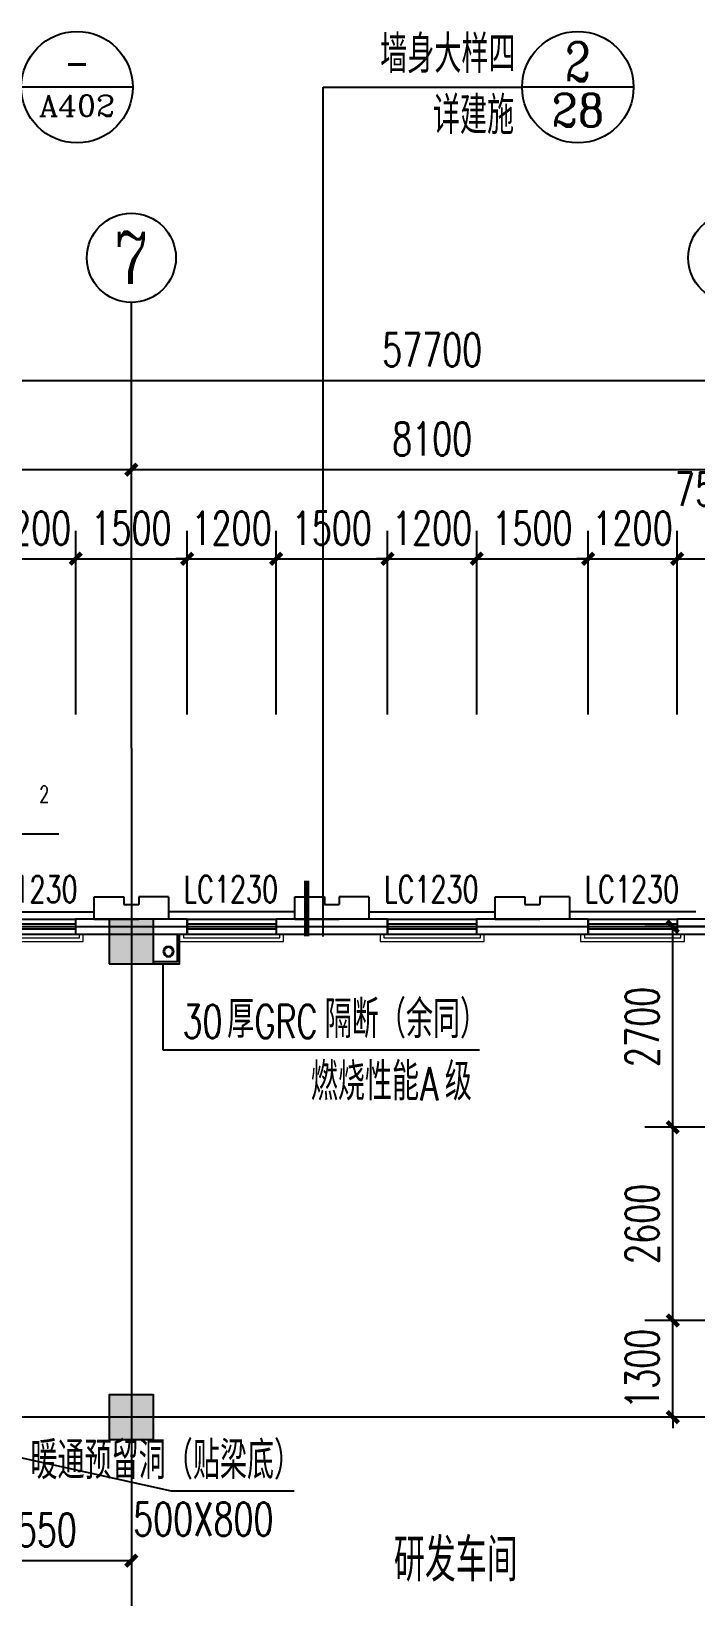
# Model space of a CAD drawing. Extents: x 1738711 to 2346805, y 1189731 to 2516152.
# Drawn here: x 1956137 to 1965085, y 2097243 to 2118307 of the extents above; entities that cross this region are included whole.
import ezdxf
from ezdxf.enums import TextEntityAlignment as Align

# ---------------------------------------------------------------- set-up
doc = ezdxf.new("R2010")
doc.units = 0
doc.header["$LTSCALE"] = 1000
doc.header["$MEASUREMENT"] = 0
doc.linetypes.add('复件 140224通州运河二期售楼部条件图_t3$0$X-ME SHAFT SH$0$X-B2$0$WATER_LINE', pattern=[0])
doc.layers.add('_0', color=7, linetype='Continuous', lineweight=25)
doc.layers.add('栏杆', color=6, linetype='Continuous', lineweight=15)
for name, color, linetype in [('AR-TEXT', 7, 'Continuous'), ('AXIS', 3, 'Continuous'), ('AXIS_TEXT', 7, 'Continuous'), ('COLUMN', 9, 'Continuous'), ('DIM_IDEN', 3, 'Continuous'), ('DIM_LEAD', 3, 'Continuous'), ('DOTE', 1, 'Continuous'), ('PUB_DIM', 3, 'Continuous'), ('PUB_HATCH', 8, 'Continuous'), ('PUB_TEXT', 7, 'Continuous'), ('WALL', 40, 'Continuous'), ('WINDOW', 144, 'Continuous'), ('WINDOW_TEXT', 7, 'Continuous'), ('YS', 6, 'Continuous'), ('线脚', 44, 'Continuous'), ('面层', 6, 'Continuous')]:
    doc.layers.add(name, color=color, linetype=linetype)
doc.styles.add('_TCH_AXIS', font='COMPLEX', dxfattribs={"bigfont": 'GBCBIG'})
doc.styles.add('_TCH_DIM', font='SIMPLEX', dxfattribs={"bigfont": 'GBCBIG'})
doc.styles.add('_TCH_DIM_T3', font='SIMPLEX', dxfattribs={"width": 0.705882, "bigfont": 'GBCBIG'})
doc.styles.add('_TCH_LABEL', font='COMPLEX', dxfattribs={"bigfont": 'GBCBIG'})
doc.styles.add('_TCH_WINDOW', font='SIMPLEX', dxfattribs={"height": 3.5, "bigfont": 'GBCBIG'})
doc.styles.add('COMPLEX', font='COMPLEX')
doc.styles.get("Standard").update_dxf_attribs({"font": 'gbenor.shx', "bigfont": 'gbcbig.shx'})
doc.dimstyles.new('_TCH_ARCH&&150', dxfattribs={"dimtxt": 446.25, "dimasz": 150, "dimexe": 375, "dimexo": 450, "dimgap": 189.375, "dimtad": 1, "dimdec": 0, "dimzin": 0, "dimdsep": 46, "dimtxsty": '_TCH_DIM_T3', "dimblk": 'ARCHTICK', "dimcen": 0.09, "dimclrt": 7, "dimazin": 2, "dimtfac": 1, "dimtdec": 0, "dimtix": 1, "dimtmove": 2, "dimatfit": 3, "dimfxl": 1, "dimtolj": 1, "dimtzin": 0, "dimarcsym": 0})

# ---------------------------------------------------------------- blocks, each defined once
blk = doc.blocks.new('dgh321')
at = {"layer": 'WALL', "linetype": '复件 140224通州运河二期售楼部条件图_t3$0$X-ME SHAFT SH$0$X-B2$0$WATER_LINE'}
for p, q in [((3247025, -2494105), (3247425, -2494105)), ((3247025, -2494105), (3247025, -2494405)), ((3247425, -2494105), (3247625, -2494105)), ((3248025, -2494105), (3247625, -2494105)), ((3248025, -2494405), (3248025, -2494105)), ((3247025, -2494405), (3247425, -2494405)), ((3247425, -2494405), (3247425, -2494305)), ((3247425, -2494305), (3247625, -2494305)), ((3247625, -2494405), (3247625, -2494305)), ((3248025, -2494405), (3247625, -2494405))]:
    blk.add_line(p, q, dxfattribs=at)
blk = doc.blocks.new('A$C68B42598')
at = {"layer": 'YS'}
for radius in [70, 60]:
    blk.add_circle((70, 70), radius, dxfattribs=at)
blk = doc.blocks.new('hreahaerheh')
at = {"layer": 'YS', "xscale": -1, "rotation": 180}
blk.add_blockref('A$C68B42598', (1957915, 1907879), dxfattribs=at)
blk = doc.blocks.new('hjtraherahreh')
at = {"layer": '面层', "color": 144}
for points in [[(1957785, 2006659), (1958135, 2006659), (1958135, 2007059)], [(1957785, 2006689), (1958105, 2006689), (1958105, 2007059)]]:
    blk.add_lwpolyline(points, dxfattribs=at)
blk = doc.blocks.new('haerraeherah')
at = {"layer": '栏杆'}
for points in [[(1950035, 1987459), (1950035, 1987559), (1951435, 1987559), (1951435, 1987459)], [(1950085, 1987459), (1950085, 1987509), (1951385, 1987509), (1951385, 1987459)]]:
    blk.add_lwpolyline(points, dxfattribs=at)
blk = doc.blocks.new('hear5herahera')
at = {"layer": '_0', "xscale": -1, "rotation": 180}
for p in [(5400, 3994518), (8100, 3994518), (10800, 3994518), (13500, 3994518)]:
    blk.add_blockref('haerraeherah', p, dxfattribs=at)
blk = doc.blocks.new('_ArchTick')
at = {"color": 0, "linetype": 'ByBlock', "const_width": 0.4}
blk.add_lwpolyline([(-0.5, -0.5), (0.5, 0.5)], dxfattribs=at)
blk = doc.blocks.new('*D2725')
at = {"layer": 'Defpoints', "color": 0, "transparency": 16777216}
for p in [(1954935, 2099359), (1957485, 2099359), (1957485, 2097728)]:
    blk.add_point(p, dxfattribs=at)
at = {"layer": 'PUB_DIM', "color": 0, "lineweight": -2, "transparency": 16777216}
for p, q in [((1954935, 2098909), (1954935, 2097353)), ((1957485, 2098909), (1957485, 2097353)), ((1954935, 2097728), (1957485, 2097728))]:
    blk.add_line(p, q, dxfattribs=at)
at = {"layer": 'PUB_DIM', "color": 0, "lineweight": -2, "transparency": 16777216, "xscale": 150, "yscale": 150, "zscale": 150, "rotation": 180}
blk.add_blockref('_ArchTick', (1954935, 2097728), dxfattribs=at)
at = {"layer": 'PUB_DIM', "color": 0, "lineweight": -2, "transparency": 16777216, "xscale": 150, "yscale": 150, "zscale": 150}
blk.add_blockref('_ArchTick', (1957485, 2097728), dxfattribs=at)
at = {"layer": 'PUB_DIM', "color": 7, "transparency": 16777216, "insert": (1956210, 2098141), "char_height": 446.2, "attachment_point": 5, "style": '_TCH_DIM_T3'}
blk.add_mtext('\\A1;2550', dxfattribs=at)
blk = doc.blocks.new('*D2743')
at = {"layer": 'Defpoints', "color": 0, "transparency": 16777216}
for p in [(1964776, 2100959), (1965785, 2100959), (1965785, 2099659)]:
    blk.add_point(p, dxfattribs=at)
at = {"layer": 'PUB_DIM', "color": 0, "lineweight": -2, "transparency": 16777216}
for p, q in [((1965335, 2100959), (1964401, 2100959)), ((1964776, 2100959), (1964776, 2101109)), ((1964776, 2099659), (1964776, 2100959)), ((1965335, 2099659), (1964401, 2099659)), ((1964776, 2099659), (1964776, 2099509))]:
    blk.add_line(p, q, dxfattribs=at)
at = {"layer": 'PUB_DIM', "color": 0, "lineweight": -2, "transparency": 16777216, "xscale": 150, "yscale": 150, "zscale": 150}
for p, rotation in [((1964776, 2100959), 270), ((1964776, 2099659), 90)]:
    blk.add_blockref('_ArchTick', p, dxfattribs=dict(at, rotation=rotation))
at = {"layer": 'PUB_DIM', "color": 7, "transparency": 16777216, "insert": (1964363, 2100309), "char_height": 446.2, "attachment_point": 5, "rotation": 90, "style": '_TCH_DIM_T3'}
blk.add_mtext('\\A1;1300', dxfattribs=at)
blk = doc.blocks.new('*D2744')
at = {"layer": 'Defpoints', "color": 0, "transparency": 16777216}
for p in [(1964776, 2103559), (1965785, 2103559), (1965785, 2100959)]:
    blk.add_point(p, dxfattribs=at)
at = {"layer": 'PUB_DIM', "color": 0, "lineweight": -2, "transparency": 16777216}
for p, q in [((1965335, 2103559), (1964401, 2103559)), ((1964776, 2100959), (1964776, 2103559)), ((1965335, 2100959), (1964401, 2100959))]:
    blk.add_line(p, q, dxfattribs=at)
at = {"layer": 'PUB_DIM', "color": 0, "lineweight": -2, "transparency": 16777216, "xscale": 150, "yscale": 150, "zscale": 150}
for p, rotation in [((1964776, 2103559), 90), ((1964776, 2100959), 270)]:
    blk.add_blockref('_ArchTick', p, dxfattribs=dict(at, rotation=rotation))
at = {"layer": 'PUB_DIM', "color": 7, "transparency": 16777216, "insert": (1964363, 2102259), "char_height": 446.2, "attachment_point": 5, "rotation": 90, "style": '_TCH_DIM_T3'}
blk.add_mtext('\\A1;2600', dxfattribs=at)
blk = doc.blocks.new('*D2745')
at = {"layer": 'Defpoints', "color": 0, "transparency": 16777216}
for p in [(1964776, 2106259), (1965785, 2106259), (1965785, 2103559)]:
    blk.add_point(p, dxfattribs=at)
at = {"layer": 'PUB_DIM', "color": 0, "lineweight": -2, "transparency": 16777216}
for p, q in [((1965335, 2106259), (1964401, 2106259)), ((1964776, 2103559), (1964776, 2106259)), ((1965335, 2103559), (1964401, 2103559))]:
    blk.add_line(p, q, dxfattribs=at)
at = {"layer": 'PUB_DIM', "color": 0, "lineweight": -2, "transparency": 16777216, "xscale": 150, "yscale": 150, "zscale": 150}
for p, rotation in [((1964776, 2106259), 90), ((1964776, 2103559), 270)]:
    blk.add_blockref('_ArchTick', p, dxfattribs=dict(at, rotation=rotation))
at = {"layer": 'PUB_DIM', "color": 7, "transparency": 16777216, "insert": (1964363, 2104909), "char_height": 446.2, "attachment_point": 5, "rotation": 90, "style": '_TCH_DIM_T3'}
blk.add_mtext('\\A1;2700', dxfattribs=at)
blk = doc.blocks.new('*D3783')
at = {"layer": 'Defpoints', "color": 0, "transparency": 16777216}
for p in [(1956735, 2111209), (1955535, 2108662), (1956735, 2108662)]:
    blk.add_point(p, dxfattribs=at)
at = {"layer": 'PUB_DIM', "color": 0, "lineweight": -2, "transparency": 16777216}
for p, q in [((1955535, 2109112), (1955535, 2111584)), ((1956735, 2109112), (1956735, 2111584)), ((1955535, 2111209), (1955385, 2111209)), ((1955535, 2111209), (1956735, 2111209)), ((1956735, 2111209), (1956885, 2111209))]:
    blk.add_line(p, q, dxfattribs=at)
at = {"layer": 'PUB_DIM', "color": 0, "lineweight": -2, "transparency": 16777216, "xscale": 150, "yscale": 150, "zscale": 150}
blk.add_blockref('_ArchTick', (1955535, 2111209), dxfattribs=at)
at = {"layer": 'PUB_DIM', "color": 0, "lineweight": -2, "transparency": 16777216, "xscale": 150, "yscale": 150, "zscale": 150, "rotation": 180}
blk.add_blockref('_ArchTick', (1956735, 2111209), dxfattribs=at)
at = {"layer": 'PUB_DIM', "color": 7, "transparency": 16777216, "insert": (1956135, 2111622), "char_height": 446.2, "attachment_point": 5, "style": '_TCH_DIM_T3'}
blk.add_mtext('\\A1;1200', dxfattribs=at)
blk = doc.blocks.new('*D3784')
at = {"layer": 'Defpoints', "color": 0, "transparency": 16777216}
for p in [(1958235, 2111209), (1956735, 2108662), (1958235, 2108662)]:
    blk.add_point(p, dxfattribs=at)
at = {"layer": 'PUB_DIM', "color": 0, "lineweight": -2, "transparency": 16777216}
for p, q in [((1956735, 2109112), (1956735, 2111584)), ((1958235, 2109112), (1958235, 2111584)), ((1956735, 2111209), (1958235, 2111209))]:
    blk.add_line(p, q, dxfattribs=at)
at = {"layer": 'PUB_DIM', "color": 0, "lineweight": -2, "transparency": 16777216, "xscale": 150, "yscale": 150, "zscale": 150, "rotation": 180}
blk.add_blockref('_ArchTick', (1956735, 2111209), dxfattribs=at)
at = {"layer": 'PUB_DIM', "color": 0, "lineweight": -2, "transparency": 16777216, "xscale": 150, "yscale": 150, "zscale": 150}
blk.add_blockref('_ArchTick', (1958235, 2111209), dxfattribs=at)
at = {"layer": 'PUB_DIM', "color": 7, "transparency": 16777216, "insert": (1957485, 2111622), "char_height": 446.2, "attachment_point": 5, "style": '_TCH_DIM_T3'}
blk.add_mtext('\\A1;1500', dxfattribs=at)
blk = doc.blocks.new('*D3785')
at = {"layer": 'Defpoints', "color": 0, "transparency": 16777216}
for p in [(1959435, 2111209), (1958235, 2108662), (1959435, 2108662)]:
    blk.add_point(p, dxfattribs=at)
at = {"layer": 'PUB_DIM', "color": 0, "lineweight": -2, "transparency": 16777216}
for p, q in [((1958235, 2109112), (1958235, 2111584)), ((1959435, 2109112), (1959435, 2111584)), ((1958235, 2111209), (1958085, 2111209)), ((1958235, 2111209), (1959435, 2111209)), ((1959435, 2111209), (1959585, 2111209))]:
    blk.add_line(p, q, dxfattribs=at)
at = {"layer": 'PUB_DIM', "color": 0, "lineweight": -2, "transparency": 16777216, "xscale": 150, "yscale": 150, "zscale": 150}
blk.add_blockref('_ArchTick', (1958235, 2111209), dxfattribs=at)
at = {"layer": 'PUB_DIM', "color": 0, "lineweight": -2, "transparency": 16777216, "xscale": 150, "yscale": 150, "zscale": 150, "rotation": 180}
blk.add_blockref('_ArchTick', (1959435, 2111209), dxfattribs=at)
at = {"layer": 'PUB_DIM', "color": 7, "transparency": 16777216, "insert": (1958835, 2111622), "char_height": 446.2, "attachment_point": 5, "style": '_TCH_DIM_T3'}
blk.add_mtext('\\A1;1200', dxfattribs=at)
blk = doc.blocks.new('*D3786')
at = {"layer": 'Defpoints', "color": 0, "transparency": 16777216}
for p in [(1960935, 2111209), (1959435, 2108662), (1960935, 2108662)]:
    blk.add_point(p, dxfattribs=at)
at = {"layer": 'PUB_DIM', "color": 0, "lineweight": -2, "transparency": 16777216}
for p, q in [((1959435, 2109112), (1959435, 2111584)), ((1960935, 2109112), (1960935, 2111584)), ((1959435, 2111209), (1960935, 2111209))]:
    blk.add_line(p, q, dxfattribs=at)
at = {"layer": 'PUB_DIM', "color": 0, "lineweight": -2, "transparency": 16777216, "xscale": 150, "yscale": 150, "zscale": 150, "rotation": 180}
blk.add_blockref('_ArchTick', (1959435, 2111209), dxfattribs=at)
at = {"layer": 'PUB_DIM', "color": 0, "lineweight": -2, "transparency": 16777216, "xscale": 150, "yscale": 150, "zscale": 150}
blk.add_blockref('_ArchTick', (1960935, 2111209), dxfattribs=at)
at = {"layer": 'PUB_DIM', "color": 7, "transparency": 16777216, "insert": (1960185, 2111622), "char_height": 446.2, "attachment_point": 5, "style": '_TCH_DIM_T3'}
blk.add_mtext('\\A1;1500', dxfattribs=at)
blk = doc.blocks.new('*D3787')
at = {"layer": 'Defpoints', "color": 0, "transparency": 16777216}
for p in [(1962135, 2111209), (1960935, 2108662), (1962135, 2108662)]:
    blk.add_point(p, dxfattribs=at)
at = {"layer": 'PUB_DIM', "color": 0, "lineweight": -2, "transparency": 16777216}
for p, q in [((1960935, 2109112), (1960935, 2111584)), ((1962135, 2109112), (1962135, 2111584)), ((1960935, 2111209), (1960785, 2111209)), ((1960935, 2111209), (1962135, 2111209)), ((1962135, 2111209), (1962285, 2111209))]:
    blk.add_line(p, q, dxfattribs=at)
at = {"layer": 'PUB_DIM', "color": 0, "lineweight": -2, "transparency": 16777216, "xscale": 150, "yscale": 150, "zscale": 150}
blk.add_blockref('_ArchTick', (1960935, 2111209), dxfattribs=at)
at = {"layer": 'PUB_DIM', "color": 0, "lineweight": -2, "transparency": 16777216, "xscale": 150, "yscale": 150, "zscale": 150, "rotation": 180}
blk.add_blockref('_ArchTick', (1962135, 2111209), dxfattribs=at)
at = {"layer": 'PUB_DIM', "color": 7, "transparency": 16777216, "insert": (1961535, 2111622), "char_height": 446.2, "attachment_point": 5, "style": '_TCH_DIM_T3'}
blk.add_mtext('\\A1;1200', dxfattribs=at)
blk = doc.blocks.new('*D3788')
at = {"layer": 'Defpoints', "color": 0, "transparency": 16777216}
for p in [(1963635, 2111209), (1962135, 2108662), (1963635, 2108662)]:
    blk.add_point(p, dxfattribs=at)
at = {"layer": 'PUB_DIM', "color": 0, "lineweight": -2, "transparency": 16777216}
for p, q in [((1962135, 2109112), (1962135, 2111584)), ((1963635, 2109112), (1963635, 2111584)), ((1962135, 2111209), (1963635, 2111209))]:
    blk.add_line(p, q, dxfattribs=at)
at = {"layer": 'PUB_DIM', "color": 0, "lineweight": -2, "transparency": 16777216, "xscale": 150, "yscale": 150, "zscale": 150, "rotation": 180}
blk.add_blockref('_ArchTick', (1962135, 2111209), dxfattribs=at)
at = {"layer": 'PUB_DIM', "color": 0, "lineweight": -2, "transparency": 16777216, "xscale": 150, "yscale": 150, "zscale": 150}
blk.add_blockref('_ArchTick', (1963635, 2111209), dxfattribs=at)
at = {"layer": 'PUB_DIM', "color": 7, "transparency": 16777216, "insert": (1962885, 2111622), "char_height": 446.2, "attachment_point": 5, "style": '_TCH_DIM_T3'}
blk.add_mtext('\\A1;1500', dxfattribs=at)
blk = doc.blocks.new('*D3789')
at = {"layer": 'Defpoints', "color": 0, "transparency": 16777216}
for p in [(1964835, 2111209), (1963635, 2108662), (1964835, 2108662)]:
    blk.add_point(p, dxfattribs=at)
at = {"layer": 'PUB_DIM', "color": 0, "lineweight": -2, "transparency": 16777216}
for p, q in [((1963635, 2109112), (1963635, 2111584)), ((1964835, 2109112), (1964835, 2111584)), ((1963635, 2111209), (1963485, 2111209)), ((1963635, 2111209), (1964835, 2111209)), ((1964835, 2111209), (1964985, 2111209))]:
    blk.add_line(p, q, dxfattribs=at)
at = {"layer": 'PUB_DIM', "color": 0, "lineweight": -2, "transparency": 16777216, "xscale": 150, "yscale": 150, "zscale": 150}
blk.add_blockref('_ArchTick', (1963635, 2111209), dxfattribs=at)
at = {"layer": 'PUB_DIM', "color": 0, "lineweight": -2, "transparency": 16777216, "xscale": 150, "yscale": 150, "zscale": 150, "rotation": 180}
blk.add_blockref('_ArchTick', (1964835, 2111209), dxfattribs=at)
at = {"layer": 'PUB_DIM', "color": 7, "transparency": 16777216, "insert": (1964235, 2111622), "char_height": 446.2, "attachment_point": 5, "style": '_TCH_DIM_T3'}
blk.add_mtext('\\A1;1200', dxfattribs=at)
blk = doc.blocks.new('*D3790')
at = {"layer": 'Defpoints', "color": 0, "transparency": 16777216}
for p in [(1965585, 2111209), (1964835, 2108662), (1965585, 2108662)]:
    blk.add_point(p, dxfattribs=at)
at = {"layer": 'PUB_DIM', "color": 0, "lineweight": -2, "transparency": 16777216}
for p, q in [((1964835, 2109112), (1964835, 2111584)), ((1965585, 2109112), (1965585, 2111584)), ((1964835, 2111209), (1965585, 2111209))]:
    blk.add_line(p, q, dxfattribs=at)
at = {"layer": 'PUB_DIM', "color": 0, "lineweight": -2, "transparency": 16777216, "xscale": 150, "yscale": 150, "zscale": 150, "rotation": 180}
blk.add_blockref('_ArchTick', (1964835, 2111209), dxfattribs=at)
at = {"layer": 'PUB_DIM', "color": 0, "lineweight": -2, "transparency": 16777216, "xscale": 150, "yscale": 150, "zscale": 150}
blk.add_blockref('_ArchTick', (1965585, 2111209), dxfattribs=at)
at = {"layer": 'PUB_DIM', "color": 7, "transparency": 16777216, "insert": (1965210, 2112147), "char_height": 446.2, "attachment_point": 5, "style": '_TCH_DIM_T3'}
blk.add_mtext('\\A1;750', dxfattribs=at)
blk = doc.blocks.new('*D3815')
at = {"layer": 'AXIS', "color": 0, "lineweight": -2, "transparency": 16777216}
for p, q in [((1949385, 2109109), (1949385, 2112784)), ((1957485, 2109109), (1957485, 2112784)), ((1949385, 2112409), (1957485, 2112409))]:
    blk.add_line(p, q, dxfattribs=at)
at = {"layer": 'Defpoints', "color": 0, "transparency": 16777216}
for p in [(1957485, 2112409), (1949385, 2108659), (1957485, 2108659)]:
    blk.add_point(p, dxfattribs=at)
at = {"layer": 'AXIS', "color": 0, "lineweight": -2, "transparency": 16777216, "xscale": 150, "yscale": 150, "zscale": 150, "rotation": 180}
blk.add_blockref('_ArchTick', (1949385, 2112409), dxfattribs=at)
at = {"layer": 'AXIS', "color": 0, "lineweight": -2, "transparency": 16777216, "xscale": 150, "yscale": 150, "zscale": 150}
blk.add_blockref('_ArchTick', (1957485, 2112409), dxfattribs=at)
at = {"layer": 'AXIS', "color": 7, "transparency": 16777216, "insert": (1953435, 2112822), "char_height": 446.2, "attachment_point": 5, "style": '_TCH_DIM_T3'}
blk.add_mtext('\\A1;8100', dxfattribs=at)
blk = doc.blocks.new('*D3816')
at = {"layer": 'AXIS', "color": 0, "lineweight": -2, "transparency": 16777216}
for p, q in [((1957485, 2109109), (1957485, 2112784)), ((1965585, 2109109), (1965585, 2112784)), ((1957485, 2112409), (1965585, 2112409))]:
    blk.add_line(p, q, dxfattribs=at)
at = {"layer": 'Defpoints', "color": 0, "transparency": 16777216}
for p in [(1965585, 2112409), (1957485, 2108659), (1965585, 2108659)]:
    blk.add_point(p, dxfattribs=at)
at = {"layer": 'AXIS', "color": 0, "lineweight": -2, "transparency": 16777216, "xscale": 150, "yscale": 150, "zscale": 150, "rotation": 180}
blk.add_blockref('_ArchTick', (1957485, 2112409), dxfattribs=at)
at = {"layer": 'AXIS', "color": 0, "lineweight": -2, "transparency": 16777216, "xscale": 150, "yscale": 150, "zscale": 150}
blk.add_blockref('_ArchTick', (1965585, 2112409), dxfattribs=at)
at = {"layer": 'AXIS', "color": 7, "transparency": 16777216, "insert": (1961535, 2112822), "char_height": 446.2, "attachment_point": 5, "style": '_TCH_DIM_T3'}
blk.add_mtext('\\A1;8100', dxfattribs=at)
blk = doc.blocks.new('*D3820')
at = {"layer": 'AXIS', "color": 0, "lineweight": -2, "transparency": 16777216}
for p, q in [((1932685, 2109112), (1932685, 2113984)), ((1990385, 2109112), (1990385, 2113984)), ((1932685, 2113609), (1990385, 2113609))]:
    blk.add_line(p, q, dxfattribs=at)
at = {"layer": 'Defpoints', "color": 0, "transparency": 16777216}
for p in [(1990385, 2113609), (1932685, 2108662), (1990385, 2108662)]:
    blk.add_point(p, dxfattribs=at)
at = {"layer": 'AXIS', "color": 0, "lineweight": -2, "transparency": 16777216, "xscale": 150, "yscale": 150, "zscale": 150, "rotation": 180}
blk.add_blockref('_ArchTick', (1932685, 2113609), dxfattribs=at)
at = {"layer": 'AXIS', "color": 0, "lineweight": -2, "transparency": 16777216, "xscale": 150, "yscale": 150, "zscale": 150}
blk.add_blockref('_ArchTick', (1990385, 2113609), dxfattribs=at)
at = {"layer": 'AXIS', "color": 7, "transparency": 16777216, "insert": (1961535, 2114022), "char_height": 446.2, "attachment_point": 5, "style": '_TCH_DIM_T3'}
blk.add_mtext('\\A1;57700', dxfattribs=at)
blk = doc.blocks.new('$TCHSYS$WIN2D')
for p, q in [((-0.5, 0.5), (0.5, 0.5)), ((-0.5, 0.5), (-0.5, -0.5)), ((0.5, 0.5), (0.5, -0.5)), ((0.5, 0.167), (-0.5, 0.167)), ((0.5, -0.167), (-0.5, -0.167)), ((-0.5, -0.5), (0.5, -0.5))]:
    blk.add_line(p, q)
blk = doc.blocks.new('_AXISO')
blk.add_circle((0, 0), 0.5)
at = {"layer": 'AXIS_TEXT', "style": 'COMPLEX', "width": 1.041667}
blk.add_attdef('A', text='', height=0.56, dxfattribs=at).set_placement((-0.25, -0.28), (0.25, -0.28), align=Align.FIT)
blk = doc.blocks.new('_FZH')
blk.add_lwpolyline([(-0.5, -0.5), (0.5, -0.5), (0.5, 0.5), (-0.5, 0.5)], close=True)
at = {"layer": 'PUB_HATCH'}
blk.add_solid([(-0.5, -0.5), (0.5, -0.5), (-0.5, 0.5), (0.5, 0.5)], dxfattribs=at)

msp = doc.modelspace()

# ---------------------------------------------------------------- linework, layer by layer
at = {"layer": 'AXIS'}
msp.add_line((1957484.6, 2108659.1), (1957484.6, 2114659.1), dxfattribs=at)
at = {"layer": 'DIM_IDEN'}
for p, q in [((1957503.1, 2117555.3), (1956003.1, 2117555.3)), ((1960070, 2117555.3), (1962746.9, 2117555.3)), ((1960070, 2106126.8), (1960070, 2117555.3)), ((1964246.9, 2117555.3), (1962746.9, 2117555.3)), ((1950741.7, 2107509.3), (1956506, 2107509.3))]:
    msp.add_line(p, q, dxfattribs=at)
at = {"layer": 'DIM_IDEN', "const_width": 75}
msp.add_lwpolyline([(1959845, 2106126.8), (1959845, 2106876.8)], dxfattribs=at)
at = {"layer": 'DIM_IDEN'}
for centre in [(1956753.1, 2117555.3), (1963496.9, 2117555.3)]:
    msp.add_circle(centre, 750, dxfattribs=at)
at = {"layer": 'DIM_LEAD'}
for p, q in [((1957909.6, 2105759.1), (1957909.6, 2104602.4)), ((1957909.6, 2104602.4), (1962170.8, 2104602.4)), ((1952284.6, 2099934.1), (1958022.5, 2098667.3)), ((1958022.5, 2098667.3), (1959676.8, 2098667.3))]:
    msp.add_line(p, q, dxfattribs=at)
at = {"layer": 'DOTE'}
for p, q in [((1957484.6, 2108659.1), (1957484.6, 2084059.1)), ((1930784.6, 2106259.1), (1992284.6, 2106259.1)), ((1992284.6, 2099659.1), (1930784.6, 2099659.1))]:
    msp.add_line(p, q, dxfattribs=at)
at = {"layer": 'WALL', "linetype": '复件 140224通州运河二期售楼部条件图_t3$0$X-ME SHAFT SH$0$X-B2$0$WATER_LINE'}
for p, q in [((1958234.6, 2106359.1), (1956734.6, 2106359.1)), ((1956734.6, 2106359.1), (1956734.6, 2106159.1)), ((1958234.6, 2106159.1), (1958234.6, 2106359.1)), ((1960934.6, 2106359.1), (1959434.6, 2106359.1)), ((1959434.6, 2106359.1), (1959434.6, 2106159.1)), ((1960934.6, 2106159.1), (1960934.6, 2106359.1)), ((1963634.6, 2106359.1), (1962134.6, 2106359.1)), ((1962134.6, 2106359.1), (1962134.6, 2106159.1)), ((1963634.6, 2106159.1), (1963634.6, 2106359.1)), ((1965284.6, 2106359.1), (1964834.6, 2106359.1)), ((1964834.6, 2106359.1), (1964834.6, 2106159.1)), ((1956734.6, 2106159.1), (1958234.6, 2106159.1)), ((1959434.6, 2106159.1), (1960934.6, 2106159.1)), ((1962134.6, 2106159.1), (1963634.6, 2106159.1)), ((1964834.6, 2106159.1), (1965284.6, 2106159.1))]:
    msp.add_line(p, q, dxfattribs=at)
at = {"layer": '线脚', "color": 8, "linetype": '复件 140224通州运河二期售楼部条件图_t3$0$X-ME SHAFT SH$0$X-B2$0$WATER_LINE'}
for p, q in [((1955284.6, 2106459.1), (1956984.6, 2106459.1)), ((1959684.6, 2106459.1), (1957984.6, 2106459.1)), ((1960684.6, 2106459.1), (1962384.6, 2106459.1)), ((1965084.6, 2106459.1), (1963384.6, 2106459.1))]:
    msp.add_line(p, q, dxfattribs=at)

# ---------------------------------------------------------------- block references
at = {"layer": '_0'}
for name, p in [('hjtraherahreh', (0, 99100)), ('hear5herahera', (0, 99100)), ('hreahaerheh', (0, 198114.8))]:
    msp.add_blockref(name, p, dxfattribs=at)
at = {"layer": 'AXIS'}
ref = msp.add_blockref('_AXISO', (1957484.6, 2115259.1), dxfattribs=dict(at, xscale=1200, yscale=1200, zscale=1200))
ref.add_attrib('A', '7', dxfattribs={"layer": 'AXIS_TEXT', "ltscale": 0.5, "height": 698.9, "style": '_TCH_AXIS'}).set_placement((1957251.7, 2114909.6), (1957717.6, 2114909.6), align=Align.FIT)
ref = msp.add_blockref('_AXISO', (1965584.6, 2115259.1), dxfattribs=dict(at, xscale=1200, yscale=1200, zscale=1200))
ref.add_attrib('A', '8', dxfattribs={"layer": 'AXIS_TEXT', "ltscale": 0.5, "height": 698.9, "style": '_TCH_AXIS'}).set_placement((1965351.7, 2114909.6), (1965817.6, 2114909.6), align=Align.FIT)
at = {"layer": 'COLUMN', "linetype": '复件 140224通州运河二期售楼部条件图_t3$0$X-ME SHAFT SH$0$X-B2$0$WATER_LINE'}
for p, xscale, yscale, zscale, rotation in [((1957484.6, 2106059.1), 600.0000003168825, 599.9999997103587, 599.9999997103587, 1.053876844035219e-08), ((1957484.6, 2099659.1), 600.0000010083895, 599.9999989117496, 599.9999989117496, 7.265969456408791e-08)]:
    msp.add_blockref('_FZH', p, dxfattribs=dict(at, xscale=xscale, yscale=yscale, zscale=zscale, rotation=rotation))
at = {"layer": 'WALL', "linetype": '复件 140224通州运河二期售楼部条件图_t3$0$X-ME SHAFT SH$0$X-B2$0$WATER_LINE', "xscale": -1, "rotation": 180}
for p in [(-1290040.6, -387745.8), (-1287340.6, -387745.8), (-1284640.6, -387745.8)]:
    msp.add_blockref('dgh321', p, dxfattribs=at)
at = {"layer": 'WINDOW', "linetype": '复件 140224通州运河二期售楼部条件图_t3$0$X-ME SHAFT SH$0$X-B2$0$WATER_LINE'}
ref = msp.add_blockref('$TCHSYS$WIN2D', (1956134.6, 2106259.1), dxfattribs=dict(at, xscale=1200, yscale=200, zscale=1200))
ref.add_attrib('A', 'LC1230', (1955486.6, 2106584.3), dxfattribs={"layer": 'WINDOW_TEXT', "linetype": '复件 140224通州运河二期售楼部条件图_t3$0$X-ME SHAFT SH$0$X-B2$0$WATER_LINE', "ltscale": 0.5, "height": 357, "style": '_TCH_WINDOW', "width": 0.705882})
ref = msp.add_blockref('$TCHSYS$WIN2D', (1958834.6, 2106259.1), dxfattribs=dict(at, xscale=1200, yscale=200, zscale=1200))
ref.add_attrib('A', 'LC1230', (1958186.6, 2106584.3), dxfattribs={"layer": 'WINDOW_TEXT', "linetype": '复件 140224通州运河二期售楼部条件图_t3$0$X-ME SHAFT SH$0$X-B2$0$WATER_LINE', "ltscale": 0.5, "height": 357, "style": '_TCH_WINDOW', "width": 0.705882})
ref = msp.add_blockref('$TCHSYS$WIN2D', (1961534.6, 2106259.1), dxfattribs=dict(at, xscale=1200, yscale=200, zscale=1200))
ref.add_attrib('A', 'LC1230', (1960886.6, 2106584.3), dxfattribs={"layer": 'WINDOW_TEXT', "linetype": '复件 140224通州运河二期售楼部条件图_t3$0$X-ME SHAFT SH$0$X-B2$0$WATER_LINE', "ltscale": 0.5, "height": 357, "style": '_TCH_WINDOW', "width": 0.705882})
ref = msp.add_blockref('$TCHSYS$WIN2D', (1964234.6, 2106259.1), dxfattribs=dict(at, xscale=1200, yscale=200, zscale=1200))
ref.add_attrib('A', 'LC1230', (1963586.6, 2106584.3), dxfattribs={"layer": 'WINDOW_TEXT', "linetype": '复件 140224通州运河二期售楼部条件图_t3$0$X-ME SHAFT SH$0$X-B2$0$WATER_LINE', "ltscale": 0.5, "height": 357, "style": '_TCH_WINDOW', "width": 0.705882})

# ---------------------------------------------------------------- texts
at = {"layer": 'AR-TEXT'}
msp.add_text('研发车间', height=578.72, dxfattribs=at).set_placement((1961020.2, 2097448.1))
at = {"layer": 'PUB_TEXT', "color": 7, "style": '_TCH_DIM'}
for s, height, p in [('墙身大样四', 506.38, (1960835.7, 2117746.3)), ('详建施', 506.38, (1961545, 2116923.1)), ('厚', 506.4, (1958774.4, 2104759.9)), ('隔断（余同）', 506.38, (1960088.1, 2104759.9)), ('燃烧性能', 506.38, (1959901.6, 2103919.9)), ('级', 506.4, (1961706.1, 2103919.9)), ('暖通预留洞（贴梁底）', 506.38, (1956125.2, 2098824.8))]:
    msp.add_text(s, height=height, dxfattribs=at).set_placement(p)
at = {"layer": 'PUB_TEXT', "color": 7, "style": '_TCH_LABEL'}
for s, height, p, p2 in [('2', 522, (1963322.9, 2117638.3), (1963670.9, 2117638.3)), ('A402', 283.33, (1956240.4, 2117166.3), (1957265.8, 2117166.3)), ('28', 439.31, (1963141.3, 2117027.6), (1963852.5, 2117027.6))]:
    msp.add_text(s, height=height, dxfattribs=at).set_placement(p, p2, align=Align.FIT)
at = {"layer": 'PUB_TEXT', "color": 7, "style": '_TCH_LABEL', "width": 0.777778}
msp.add_text('-', height=522, dxfattribs=at).set_placement((1956579.1, 2117638.3), (1956927.1, 2117638.3), align=Align.FIT)
at = {"layer": 'PUB_TEXT', "color": 7, "width": 0.705882}
for s, height, style, p in [('2', 223.1, '_TCH_LABEL', (1956243.5, 2107929.3)), ('30', 446.25, '_TCH_DIM', (1958174.4, 2104759.9)), ('GRC', 446.25, '_TCH_DIM', (1959143.1, 2104759.9)), ('A', 446.2, '_TCH_DIM', (1961376.1, 2103919.9)), ('500X800', 446.25, '_TCH_DIM', (1957509.3, 2098063.5))]:
    msp.add_text(s, height=height, dxfattribs=dict(at, style=style)).set_placement(p)

# ---------------------------------------------------------------- dimensions: what is measured, and where the dimension line sits
at = {"layer": 'AXIS'}
for p1, p2, distance, picture, middle in [((1932684.6, 2108661.8), (1990384.6, 2108661.8), 4947.3, '*D3820', (1961534.6, 2114021.6)), ((1949384.6, 2108659.1), (1957484.6, 2108659.1), 3750, '*D3815', (1953434.6, 2112821.6)), ((1957484.6, 2108659.1), (1965584.6, 2108659.1), 3750, '*D3816', (1961534.6, 2112821.6))]:
    dim = msp.add_aligned_dim(p1=p1, p2=p2, distance=distance, dimstyle='_TCH_ARCH&&150', dxfattribs=at)
    dim.commit()
    dim.dimension.update_dxf_attribs({"geometry": picture, "text_midpoint": middle})
at = {"layer": 'PUB_DIM'}
dim = msp.add_linear_dim(base=(1965584.6, 2111209.1), p1=(1964834.6, 2108661.8), p2=(1965584.6, 2108661.8), angle=0, dimstyle='_TCH_ARCH&&150', dxfattribs=at)
dim.commit()
dim.dimension.update_dxf_attribs({"geometry": '*D3790', "text_midpoint": (1965209.6, 2112146.6), "dimtype": 129})
for p1, p2, distance, picture, middle in [((1955534.6, 2108661.8), (1956734.6, 2108661.8), 2547.3, '*D3783', (1956134.6, 2111621.6)), ((1956734.6, 2108661.8), (1958234.6, 2108661.8), 2547.3, '*D3784', (1957484.6, 2111621.6)), ((1958234.6, 2108661.8), (1959434.6, 2108661.8), 2547.3, '*D3785', (1958834.6, 2111621.6)), ((1959434.6, 2108661.8), (1960934.6, 2108661.8), 2547.3, '*D3786', (1960184.6, 2111621.6)), ((1960934.6, 2108661.8), (1962134.6, 2108661.8), 2547.3, '*D3787', (1961534.6, 2111621.6)), ((1962134.6, 2108661.8), (1963634.6, 2108661.8), 2547.3, '*D3788', (1962884.6, 2111621.6)), ((1963634.6, 2108661.8), (1964834.6, 2108661.8), 2547.3, '*D3789', (1964234.6, 2111621.6)), ((1965784.6, 2103559.1), (1965784.6, 2106259.1), 1008.8, '*D2745', (1964363.3, 2104909.1)), ((1965784.6, 2100959.1), (1965784.6, 2103559.1), 1008.8, '*D2744', (1964363.3, 2102259.1)), ((1965784.6, 2099659.1), (1965784.6, 2100959.1), 1008.8, '*D2743', (1964363.3, 2100309.1)), ((1954934.6, 2099359.1), (1957484.6, 2099359.1), -1631, '*D2725', (1956209.6, 2098140.6))]:
    dim = msp.add_aligned_dim(p1=p1, p2=p2, distance=distance, dimstyle='_TCH_ARCH&&150', dxfattribs=at)
    dim.commit()
    dim.dimension.update_dxf_attribs({"geometry": picture, "text_midpoint": middle})

doc.saveas('drawing.dxf')
